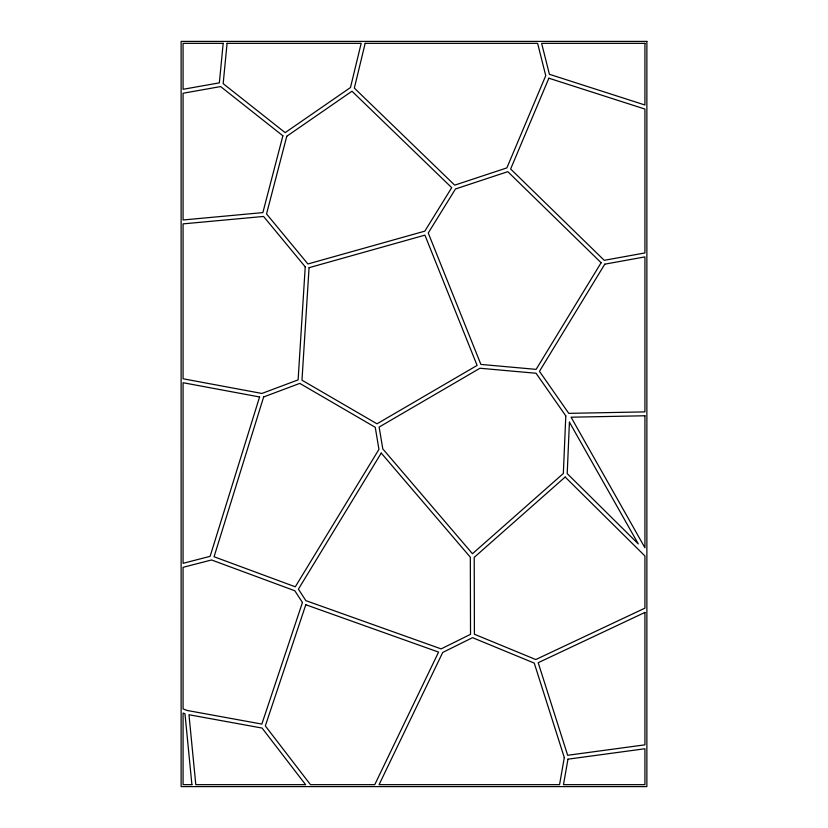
<?xml version="1.0" encoding="UTF-8"?>
<svg xmlns="http://www.w3.org/2000/svg" width="828" height="828" viewBox="0 0 828 828"><rect width="100%" height="100%" fill="white"/><g stroke="black" fill="none" stroke-linecap="round" stroke-linejoin="round"><path stroke-width="1.24" d="M565.803 415.894L563.34 473.471L472.467 553.725L382.805 448.921L379.131 427.062L479.971 368.243L536.078 373.262L565.803 415.894M569.426 422.176L567.211 473.606L638.305 543.934L569.426 422.176M305.232 266.833L298.111 379.886L261.896 393.455L183.071 378.769L183.071 223.881L263.563 216.45L305.232 266.833M309.061 267.682L301.982 380.187L376.999 423.822L477.104 365.417L424.919 235.142L309.061 267.682M223.177 43.335L219.348 82.852L183.071 89.3L183.071 43.346L223.177 43.335M227.079 43.335L223.167 83.638L285.153 132.646L350.482 87.53L361.174 43.346L227.079 43.335M564.303 757.568L559.552 784.654L379.069 784.654L442.721 652.443L472.54 637.663L534.257 663.114L564.303 757.568M567.967 759.172L563.485 784.654L644.929 784.654L644.929 748.75L567.967 759.172M365.169 43.346L354.332 88.089L454.696 185.151L506.881 167.887L545.745 75.658L537.62 43.346L365.169 43.346M282.886 135.792L262.869 212.61L183.071 219.979L183.071 93.243L220.61 86.567L282.886 135.792M286.778 136.247L266.533 213.945L307.902 263.977L424.826 231.147L451.715 187.666L351.983 91.215L286.778 136.247M259.578 396.964L210.126 556.323L183.06 563.319L183.071 382.722L259.578 396.964M263.646 396.943L214.059 556.747L295.296 586.804L378.945 449.387L375.239 427.289L299.788 383.395L263.646 396.943M302.448 602.515L261.845 724.076L187.304 710.486L183.071 708.923L183.06 567.325L211.554 559.966L294.84 590.778L302.448 602.515M305.801 604.74L265.322 725.918L310.469 784.654L374.763 784.654L438.581 652.102L305.801 604.74M548.881 78.205L510.628 168.995L604.223 260.323L644.929 252.944L644.929 109.068L548.881 78.205M381.242 453.071L298.411 589.143L305.863 600.642L441.138 648.893L470.521 634.331L470.335 557.203L381.242 453.071M601.118 262.724L536.12 369.371L480.892 364.423L428.242 232.999L455.472 188.981L507.812 171.665L601.118 262.724M604.782 264.173L539.463 371.337L568.774 413.358L644.929 411.889L644.929 256.887L604.782 264.173M565.162 477.031L474.216 557.358L474.403 634.238L535.778 659.543L644.929 608.145L644.929 555.961L565.162 477.031M644.929 612.43L538.2 662.7L567.656 755.291L644.929 744.838L644.929 612.43M644.929 415.77L571.072 417.198L644.929 547.774L644.929 415.77M646.875 41.4L181.125 41.4L181.125 786.6L646.875 786.6L646.875 41.4M644.929 43.346L541.626 43.346L549.409 74.292L644.929 104.99L644.929 43.346M191.899 784.654L183.071 784.654L183.071 713.063L184.975 713.767L191.899 784.654M305.573 784.654L195.801 784.654L188.97 714.74L262.072 728.06L305.573 784.654"/></g></svg>
